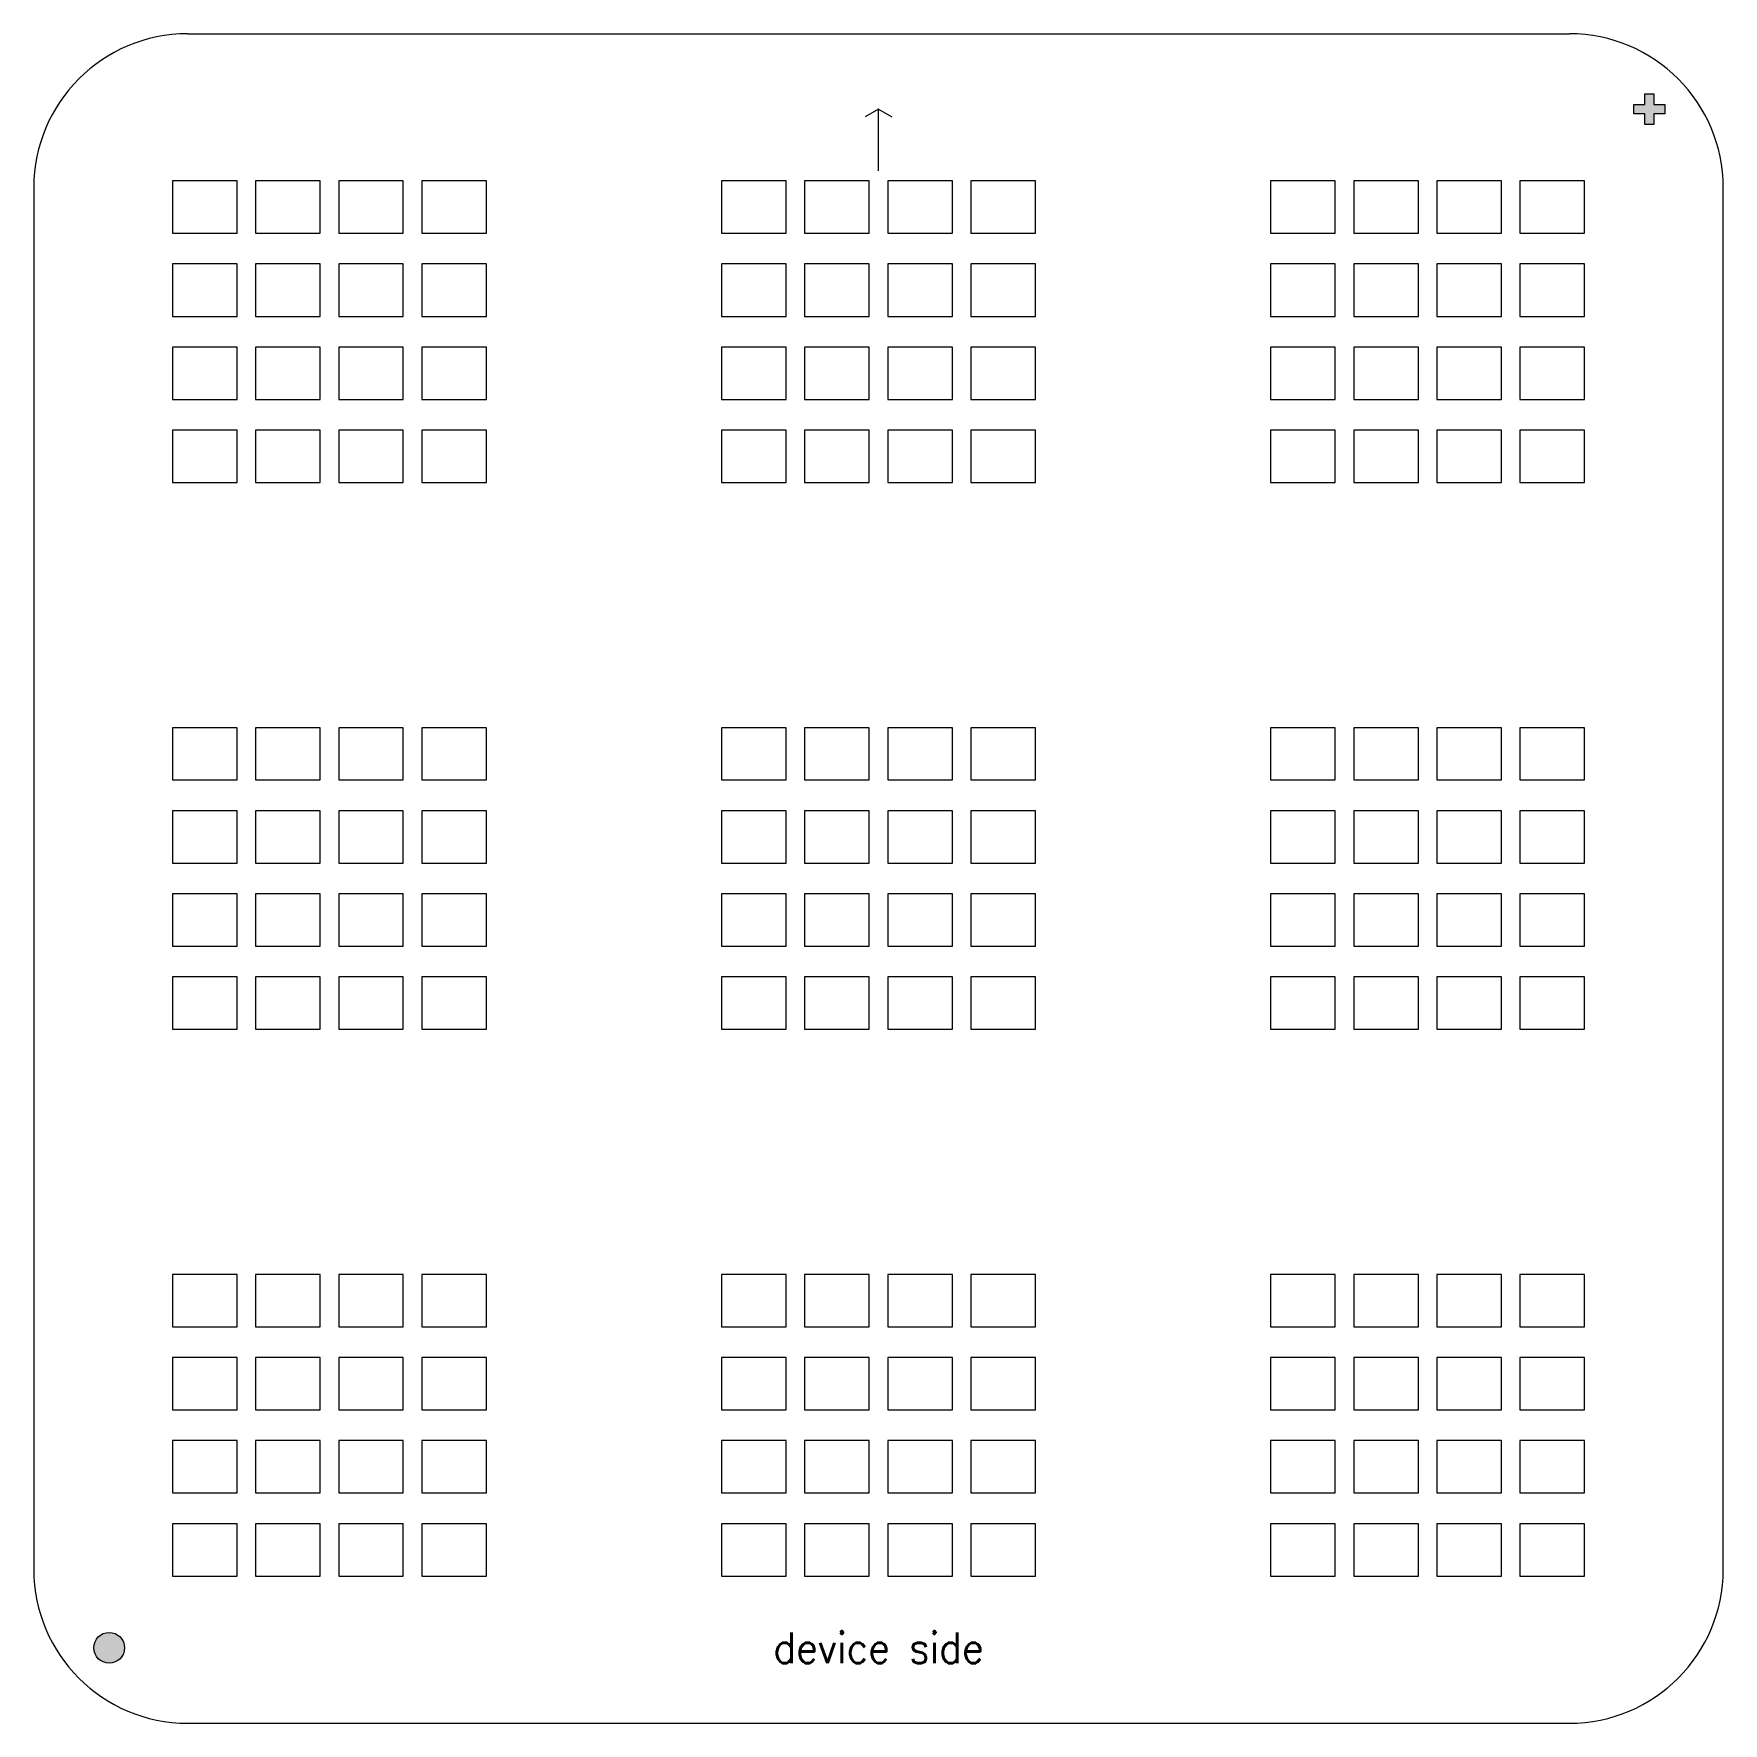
# Model space of a CAD drawing. Header units: millimetres. Extents: x -27.4 to 27.4, y -27.4 to 27.4.
import ezdxf
from ezdxf.enums import TextEntityAlignment as Align

# ---------------------------------------------------------------- set-up
doc = ezdxf.new("R2010")
doc.units = ezdxf.units.MM
doc.header["$MEASUREMENT"] = 0
doc.layers.add('cut', color=7, linetype='Continuous', lineweight=0)
doc.layers.add('engrave', color=160, linetype='Continuous', lineweight=18)
doc.styles.get("Standard").update_dxf_attribs({"font": 'standard'})

msp = doc.modelspace()

# ---------------------------------------------------------------- hatches: boundary and pattern name
at = {"layer": 'engrave'}
msp.add_hatch(color=256, dxfattribs=at).paths.add_polyline_path([(25.55, 24.85), (25.55, 25.15), (25.2, 25.15), (25.2, 25.5), (24.9, 25.5), (24.9, 25.15), (24.55, 25.15), (24.55, 24.85), (24.9, 24.85), (24.9, 24.5), (25.2, 24.5), (25.2, 24.85)], flags=0)
h = msp.add_hatch(color=256, dxfattribs=at)
edge = h.paths.add_edge_path(flags=0)
edge.add_arc((-25, -25), 0.5, 180, 360)
edge.add_arc((-25, -25), 0.5, 0, 180)

# ---------------------------------------------------------------- linework, layer by layer
at = {"layer": 'cut'}
for p, q in [((-22.45, 27.45), (22.45, 27.45)), ((-20.843, 22.668), (-22.942, 22.668)), ((-22.942, 22.668), (-22.942, 20.968)), ((-20.843, 20.968), (-20.843, 22.668)), ((-18.142, 22.668), (-20.243, 22.668)), ((-20.243, 22.668), (-20.243, 20.968)), ((-18.142, 20.968), (-18.142, 22.668)), ((-15.443, 22.668), (-17.542, 22.668)), ((-17.542, 22.668), (-17.542, 20.968)), ((-15.443, 20.968), (-15.443, 22.668)), ((-12.741, 22.668), (-14.84, 22.668)), ((-14.84, 22.668), (-14.84, 20.968)), ((-12.741, 20.968), (-12.741, 22.668)), ((-3, 22.668), (-5.099, 22.668)), ((-5.099, 22.668), (-5.099, 20.968)), ((-3, 20.968), (-3, 22.668)), ((-0.299, 22.668), (-2.4, 22.668)), ((-2.4, 22.668), (-2.4, 20.968)), ((-0.299, 20.968), (-0.299, 22.668)), ((2.4, 22.668), (0.301, 22.668)), ((0.301, 22.668), (0.301, 20.968)), ((2.4, 20.968), (2.4, 22.668)), ((5.101, 22.668), (3.002, 22.668)), ((3.002, 22.668), (3.002, 20.968)), ((5.101, 20.968), (5.101, 22.668)), ((14.842, 22.668), (12.743, 22.668)), ((12.743, 22.668), (12.743, 20.968)), ((14.842, 20.968), (14.842, 22.668)), ((17.543, 22.668), (15.442, 22.668)), ((15.442, 22.668), (15.442, 20.968)), ((17.543, 20.968), (17.543, 22.668)), ((20.242, 22.668), (18.143, 22.668)), ((18.143, 22.668), (18.143, 20.968)), ((20.242, 20.968), (20.242, 22.668)), ((22.944, 22.668), (20.845, 22.668)), ((20.845, 22.668), (20.845, 20.968)), ((22.944, 20.968), (22.944, 22.668)), ((-27.45, 22.45), (-27.45, -22.45)), ((27.45, -22.45), (27.45, 22.45)), ((-22.942, 20.968), (-20.843, 20.968)), ((-20.243, 20.968), (-18.142, 20.968)), ((-17.542, 20.968), (-15.443, 20.968)), ((-14.84, 20.968), (-12.741, 20.968)), ((-5.099, 20.968), (-3, 20.968)), ((-2.4, 20.968), (-0.299, 20.968)), ((0.301, 20.968), (2.4, 20.968)), ((3.002, 20.968), (5.101, 20.968)), ((12.743, 20.968), (14.842, 20.968)), ((15.442, 20.968), (17.543, 20.968)), ((18.143, 20.968), (20.242, 20.968)), ((20.845, 20.968), (22.944, 20.968)), ((-20.843, 19.969), (-22.942, 19.969)), ((-22.942, 19.969), (-22.942, 18.267)), ((-20.843, 18.267), (-20.843, 19.969)), ((-18.142, 19.969), (-20.243, 19.969)), ((-20.243, 19.969), (-20.243, 18.267)), ((-18.142, 18.267), (-18.142, 19.969)), ((-15.443, 19.969), (-17.542, 19.969)), ((-17.542, 19.969), (-17.542, 18.267)), ((-15.443, 18.267), (-15.443, 19.969)), ((-12.741, 19.969), (-14.84, 19.969)), ((-14.84, 19.969), (-14.84, 18.267)), ((-12.741, 18.267), (-12.741, 19.969)), ((-3, 19.969), (-5.099, 19.969)), ((-5.099, 19.969), (-5.099, 18.267)), ((-3, 18.267), (-3, 19.969)), ((-0.299, 19.969), (-2.4, 19.969)), ((-2.4, 19.969), (-2.4, 18.267)), ((-0.299, 18.267), (-0.299, 19.969)), ((2.4, 19.969), (0.301, 19.969)), ((0.301, 19.969), (0.301, 18.267)), ((2.4, 18.267), (2.4, 19.969)), ((5.101, 19.969), (3.002, 19.969)), ((3.002, 19.969), (3.002, 18.267)), ((5.101, 18.267), (5.101, 19.969)), ((14.842, 19.969), (12.743, 19.969)), ((12.743, 19.969), (12.743, 18.267)), ((14.842, 18.267), (14.842, 19.969)), ((17.543, 19.969), (15.442, 19.969)), ((15.442, 19.969), (15.442, 18.267)), ((17.543, 18.267), (17.543, 19.969)), ((20.242, 19.969), (18.143, 19.969)), ((18.143, 19.969), (18.143, 18.267)), ((20.242, 18.267), (20.242, 19.969)), ((22.944, 19.969), (20.845, 19.969)), ((20.845, 19.969), (20.845, 18.267)), ((22.944, 18.267), (22.944, 19.969)), ((-22.942, 18.267), (-20.843, 18.267)), ((-20.243, 18.267), (-18.142, 18.267)), ((-17.542, 18.267), (-15.443, 18.267)), ((-14.84, 18.267), (-12.741, 18.267)), ((-5.099, 18.267), (-3, 18.267)), ((-2.4, 18.267), (-0.299, 18.267)), ((0.301, 18.267), (2.4, 18.267)), ((3.002, 18.267), (5.101, 18.267)), ((12.743, 18.267), (14.842, 18.267)), ((15.442, 18.267), (17.543, 18.267)), ((18.143, 18.267), (20.242, 18.267)), ((20.845, 18.267), (22.944, 18.267)), ((-20.843, 17.268), (-22.942, 17.268)), ((-22.942, 17.268), (-22.942, 15.568)), ((-20.843, 15.568), (-20.843, 17.268)), ((-18.142, 17.268), (-20.243, 17.268)), ((-20.243, 17.268), (-20.243, 15.568)), ((-18.142, 15.568), (-18.142, 17.268)), ((-15.443, 17.268), (-17.542, 17.268)), ((-17.542, 17.268), (-17.542, 15.568)), ((-15.443, 15.568), (-15.443, 17.268)), ((-12.741, 17.268), (-14.84, 17.268)), ((-14.84, 17.268), (-14.84, 15.568)), ((-12.741, 15.568), (-12.741, 17.268)), ((-3, 17.268), (-5.099, 17.268)), ((-5.099, 17.268), (-5.099, 15.568)), ((-3, 15.568), (-3, 17.268)), ((-0.299, 17.268), (-2.4, 17.268)), ((-2.4, 17.268), (-2.4, 15.568)), ((-0.299, 15.568), (-0.299, 17.268)), ((2.4, 17.268), (0.301, 17.268)), ((0.301, 17.268), (0.301, 15.568)), ((2.4, 15.568), (2.4, 17.268)), ((5.101, 17.268), (3.002, 17.268)), ((3.002, 17.268), (3.002, 15.568)), ((5.101, 15.568), (5.101, 17.268)), ((14.842, 17.268), (12.743, 17.268)), ((12.743, 17.268), (12.743, 15.568)), ((14.842, 15.568), (14.842, 17.268)), ((17.543, 17.268), (15.442, 17.268)), ((15.442, 17.268), (15.442, 15.568)), ((17.543, 15.568), (17.543, 17.268)), ((20.242, 17.268), (18.143, 17.268)), ((18.143, 17.268), (18.143, 15.568)), ((20.242, 15.568), (20.242, 17.268)), ((22.944, 17.268), (20.845, 17.268)), ((20.845, 17.268), (20.845, 15.568)), ((22.944, 15.568), (22.944, 17.268)), ((-22.942, 15.568), (-20.843, 15.568)), ((-20.243, 15.568), (-18.142, 15.568)), ((-17.542, 15.568), (-15.443, 15.568)), ((-14.84, 15.568), (-12.741, 15.568)), ((-5.099, 15.568), (-3, 15.568)), ((-2.4, 15.568), (-0.299, 15.568)), ((0.301, 15.568), (2.4, 15.568)), ((3.002, 15.568), (5.101, 15.568)), ((12.743, 15.568), (14.842, 15.568)), ((15.442, 15.568), (17.543, 15.568)), ((18.143, 15.568), (20.242, 15.568)), ((20.845, 15.568), (22.944, 15.568)), ((-20.843, 14.569), (-22.942, 14.569)), ((-22.942, 14.569), (-22.942, 12.867)), ((-20.843, 12.867), (-20.843, 14.569)), ((-18.142, 14.569), (-20.243, 14.569)), ((-20.243, 14.569), (-20.243, 12.867)), ((-18.142, 12.867), (-18.142, 14.569)), ((-15.443, 14.569), (-17.542, 14.569)), ((-17.542, 14.569), (-17.542, 12.867)), ((-15.443, 12.867), (-15.443, 14.569)), ((-12.741, 14.569), (-14.84, 14.569)), ((-14.84, 14.569), (-14.84, 12.867)), ((-12.741, 12.867), (-12.741, 14.569)), ((-3, 14.569), (-5.099, 14.569)), ((-5.099, 14.569), (-5.099, 12.867)), ((-3, 12.867), (-3, 14.569)), ((-0.299, 14.569), (-2.4, 14.569)), ((-2.4, 14.569), (-2.4, 12.867)), ((-0.299, 12.867), (-0.299, 14.569)), ((2.4, 14.569), (0.301, 14.569)), ((0.301, 14.569), (0.301, 12.867)), ((2.4, 12.867), (2.4, 14.569)), ((5.101, 14.569), (3.002, 14.569)), ((3.002, 14.569), (3.002, 12.867)), ((5.101, 12.867), (5.101, 14.569)), ((14.842, 14.569), (12.743, 14.569)), ((12.743, 14.569), (12.743, 12.867)), ((14.842, 12.867), (14.842, 14.569)), ((17.543, 14.569), (15.442, 14.569)), ((15.442, 14.569), (15.442, 12.867)), ((17.543, 12.867), (17.543, 14.569)), ((20.242, 14.569), (18.143, 14.569)), ((18.143, 14.569), (18.143, 12.867)), ((20.242, 12.867), (20.242, 14.569)), ((22.944, 14.569), (20.845, 14.569)), ((20.845, 14.569), (20.845, 12.867)), ((22.944, 12.867), (22.944, 14.569)), ((-22.942, 12.867), (-20.843, 12.867)), ((-20.243, 12.867), (-18.142, 12.867)), ((-17.542, 12.867), (-15.443, 12.867)), ((-14.84, 12.867), (-12.741, 12.867)), ((-5.099, 12.867), (-3, 12.867)), ((-2.4, 12.867), (-0.299, 12.867)), ((0.301, 12.867), (2.4, 12.867)), ((3.002, 12.867), (5.101, 12.867)), ((12.743, 12.867), (14.842, 12.867)), ((15.442, 12.867), (17.543, 12.867)), ((18.143, 12.867), (20.242, 12.867)), ((20.845, 12.867), (22.944, 12.867)), ((-20.843, 4.9), (-22.942, 4.9)), ((-22.942, 4.9), (-22.942, 3.201)), ((-20.843, 3.201), (-20.843, 4.9)), ((-18.142, 4.9), (-20.243, 4.9)), ((-20.243, 4.9), (-20.243, 3.201)), ((-18.142, 3.201), (-18.142, 4.9)), ((-15.443, 4.9), (-17.542, 4.9)), ((-17.542, 4.9), (-17.542, 3.201)), ((-15.443, 3.201), (-15.443, 4.9)), ((-12.741, 4.9), (-14.84, 4.9)), ((-14.84, 4.9), (-14.84, 3.201)), ((-12.741, 3.201), (-12.741, 4.9)), ((-3, 4.9), (-5.099, 4.9)), ((-5.099, 4.9), (-5.099, 3.201)), ((-3, 3.201), (-3, 4.9)), ((-0.299, 4.9), (-2.4, 4.9)), ((-2.4, 4.9), (-2.4, 3.201)), ((-0.299, 3.201), (-0.299, 4.9)), ((2.4, 4.9), (0.301, 4.9)), ((0.301, 4.9), (0.301, 3.201)), ((2.4, 3.201), (2.4, 4.9)), ((5.101, 4.9), (3.002, 4.9)), ((3.002, 4.9), (3.002, 3.201)), ((5.101, 3.201), (5.101, 4.9)), ((14.842, 4.9), (12.743, 4.9)), ((12.743, 4.9), (12.743, 3.201)), ((14.842, 3.201), (14.842, 4.9)), ((17.543, 4.9), (15.442, 4.9)), ((15.442, 4.9), (15.442, 3.201)), ((17.543, 3.201), (17.543, 4.9)), ((20.242, 4.9), (18.143, 4.9)), ((18.143, 4.9), (18.143, 3.201)), ((20.242, 3.201), (20.242, 4.9)), ((22.944, 4.9), (20.845, 4.9)), ((20.845, 4.9), (20.845, 3.201)), ((22.944, 3.201), (22.944, 4.9)), ((-22.942, 3.201), (-20.843, 3.201)), ((-20.243, 3.201), (-18.142, 3.201)), ((-17.542, 3.201), (-15.443, 3.201)), ((-14.84, 3.201), (-12.741, 3.201)), ((-5.099, 3.201), (-3, 3.201)), ((-2.4, 3.201), (-0.299, 3.201)), ((0.301, 3.201), (2.4, 3.201)), ((3.002, 3.201), (5.101, 3.201)), ((12.743, 3.201), (14.842, 3.201)), ((15.442, 3.201), (17.543, 3.201)), ((18.143, 3.201), (20.242, 3.201)), ((20.845, 3.201), (22.944, 3.201)), ((-20.843, 2.201), (-22.942, 2.201)), ((-22.942, 2.201), (-22.942, 0.5)), ((-20.843, 0.5), (-20.843, 2.201)), ((-18.142, 2.201), (-20.243, 2.201)), ((-20.243, 2.201), (-20.243, 0.5)), ((-18.142, 0.5), (-18.142, 2.201)), ((-15.443, 2.201), (-17.542, 2.201)), ((-17.542, 2.201), (-17.542, 0.5)), ((-15.443, 0.5), (-15.443, 2.201)), ((-12.741, 2.201), (-14.84, 2.201)), ((-14.84, 2.201), (-14.84, 0.5)), ((-12.741, 0.5), (-12.741, 2.201)), ((-3, 2.201), (-5.099, 2.201)), ((-5.099, 2.201), (-5.099, 0.5)), ((-3, 0.5), (-3, 2.201)), ((-0.299, 2.201), (-2.4, 2.201)), ((-2.4, 2.201), (-2.4, 0.5)), ((-0.299, 0.5), (-0.299, 2.201)), ((2.4, 2.201), (0.301, 2.201)), ((0.301, 2.201), (0.301, 0.5)), ((2.4, 0.5), (2.4, 2.201)), ((5.101, 2.201), (3.002, 2.201)), ((3.002, 2.201), (3.002, 0.5)), ((5.101, 0.5), (5.101, 2.201)), ((14.842, 2.201), (12.743, 2.201)), ((12.743, 2.201), (12.743, 0.5)), ((14.842, 0.5), (14.842, 2.201)), ((17.543, 2.201), (15.442, 2.201)), ((15.442, 2.201), (15.442, 0.5)), ((17.543, 0.5), (17.543, 2.201)), ((20.242, 2.201), (18.143, 2.201)), ((18.143, 2.201), (18.143, 0.5)), ((20.242, 0.5), (20.242, 2.201)), ((22.944, 2.201), (20.845, 2.201)), ((20.845, 2.201), (20.845, 0.5)), ((22.944, 0.5), (22.944, 2.201)), ((-22.942, 0.5), (-20.843, 0.5)), ((-20.243, 0.5), (-18.142, 0.5)), ((-17.542, 0.5), (-15.443, 0.5)), ((-14.84, 0.5), (-12.741, 0.5)), ((-5.099, 0.5), (-3, 0.5)), ((-2.4, 0.5), (-0.299, 0.5)), ((0.301, 0.5), (2.4, 0.5)), ((3.002, 0.5), (5.101, 0.5)), ((12.743, 0.5), (14.842, 0.5)), ((15.442, 0.5), (17.543, 0.5)), ((18.143, 0.5), (20.242, 0.5)), ((20.845, 0.5), (22.944, 0.5)), ((-20.843, -0.5), (-22.942, -0.5)), ((-22.942, -0.5), (-22.942, -2.2)), ((-20.843, -2.2), (-20.843, -0.5)), ((-18.142, -0.5), (-20.243, -0.5)), ((-20.243, -0.5), (-20.243, -2.2)), ((-18.142, -2.2), (-18.142, -0.5)), ((-15.443, -0.5), (-17.542, -0.5)), ((-17.542, -0.5), (-17.542, -2.2)), ((-15.443, -2.2), (-15.443, -0.5)), ((-12.741, -0.5), (-14.84, -0.5)), ((-14.84, -0.5), (-14.84, -2.2)), ((-12.741, -2.2), (-12.741, -0.5)), ((-3, -0.5), (-5.099, -0.5)), ((-5.099, -0.5), (-5.099, -2.2)), ((-3, -2.2), (-3, -0.5)), ((-0.299, -0.5), (-2.4, -0.5)), ((-2.4, -0.5), (-2.4, -2.2)), ((-0.299, -2.2), (-0.299, -0.5)), ((2.4, -0.5), (0.301, -0.5)), ((0.301, -0.5), (0.301, -2.2)), ((2.4, -2.2), (2.4, -0.5)), ((5.101, -0.5), (3.002, -0.5)), ((3.002, -0.5), (3.002, -2.2)), ((5.101, -2.2), (5.101, -0.5)), ((14.842, -0.5), (12.743, -0.5)), ((12.743, -0.5), (12.743, -2.2)), ((14.842, -2.2), (14.842, -0.5)), ((17.543, -0.5), (15.442, -0.5)), ((15.442, -0.5), (15.442, -2.2)), ((17.543, -2.2), (17.543, -0.5)), ((20.242, -0.5), (18.143, -0.5)), ((18.143, -0.5), (18.143, -2.2)), ((20.242, -2.2), (20.242, -0.5)), ((22.944, -0.5), (20.845, -0.5)), ((20.845, -0.5), (20.845, -2.2)), ((22.944, -2.2), (22.944, -0.5)), ((-22.942, -2.2), (-20.843, -2.2)), ((-20.243, -2.2), (-18.142, -2.2)), ((-17.542, -2.2), (-15.443, -2.2)), ((-14.84, -2.2), (-12.741, -2.2)), ((-5.099, -2.2), (-3, -2.2)), ((-2.4, -2.2), (-0.299, -2.2)), ((0.301, -2.2), (2.4, -2.2)), ((3.002, -2.2), (5.101, -2.2)), ((12.743, -2.2), (14.842, -2.2)), ((15.442, -2.2), (17.543, -2.2)), ((18.143, -2.2), (20.242, -2.2)), ((20.845, -2.2), (22.944, -2.2)), ((-20.843, -3.199), (-22.942, -3.199)), ((-22.942, -3.199), (-22.942, -4.901)), ((-20.843, -4.901), (-20.843, -3.199)), ((-18.142, -3.199), (-20.243, -3.199)), ((-20.243, -3.199), (-20.243, -4.901)), ((-18.142, -4.901), (-18.142, -3.199)), ((-15.443, -3.199), (-17.542, -3.199)), ((-17.542, -3.199), (-17.542, -4.901)), ((-15.443, -4.901), (-15.443, -3.199)), ((-12.741, -3.199), (-14.84, -3.199)), ((-14.84, -3.199), (-14.84, -4.901)), ((-12.741, -4.901), (-12.741, -3.199)), ((-3, -3.199), (-5.099, -3.199)), ((-5.099, -3.199), (-5.099, -4.901)), ((-3, -4.901), (-3, -3.199)), ((-0.299, -3.199), (-2.4, -3.199)), ((-2.4, -3.199), (-2.4, -4.901)), ((-0.299, -4.901), (-0.299, -3.199)), ((2.4, -3.199), (0.301, -3.199)), ((0.301, -3.199), (0.301, -4.901)), ((2.4, -4.901), (2.4, -3.199)), ((5.101, -3.199), (3.002, -3.199)), ((3.002, -3.199), (3.002, -4.901)), ((5.101, -4.901), (5.101, -3.199)), ((14.842, -3.199), (12.743, -3.199)), ((12.743, -3.199), (12.743, -4.901)), ((14.842, -4.901), (14.842, -3.199)), ((17.543, -3.199), (15.442, -3.199)), ((15.442, -3.199), (15.442, -4.901)), ((17.543, -4.901), (17.543, -3.199)), ((20.242, -3.199), (18.143, -3.199)), ((18.143, -3.199), (18.143, -4.901)), ((20.242, -4.901), (20.242, -3.199)), ((22.944, -3.199), (20.845, -3.199)), ((20.845, -3.199), (20.845, -4.901)), ((22.944, -4.901), (22.944, -3.199)), ((-22.942, -4.901), (-20.843, -4.901)), ((-20.243, -4.901), (-18.142, -4.901)), ((-17.542, -4.901), (-15.443, -4.901)), ((-14.84, -4.901), (-12.741, -4.901)), ((-5.099, -4.901), (-3, -4.901)), ((-2.4, -4.901), (-0.299, -4.901)), ((0.301, -4.901), (2.4, -4.901)), ((3.002, -4.901), (5.101, -4.901)), ((12.743, -4.901), (14.842, -4.901)), ((15.442, -4.901), (17.543, -4.901)), ((18.143, -4.901), (20.242, -4.901)), ((20.845, -4.901), (22.944, -4.901)), ((-20.843, -12.867), (-22.942, -12.867)), ((-22.942, -12.867), (-22.942, -14.567)), ((-20.843, -14.567), (-20.843, -12.867)), ((-18.142, -12.867), (-20.243, -12.867)), ((-20.243, -12.867), (-20.243, -14.567)), ((-18.142, -14.567), (-18.142, -12.867)), ((-15.443, -12.867), (-17.542, -12.867)), ((-17.542, -12.867), (-17.542, -14.567)), ((-15.443, -14.567), (-15.443, -12.867)), ((-12.741, -12.867), (-14.84, -12.867)), ((-14.84, -12.867), (-14.84, -14.567)), ((-12.741, -14.567), (-12.741, -12.867)), ((-3, -12.867), (-5.099, -12.867)), ((-5.099, -12.867), (-5.099, -14.567)), ((-3, -14.567), (-3, -12.867)), ((-0.299, -12.867), (-2.4, -12.867)), ((-2.4, -12.867), (-2.4, -14.567)), ((-0.299, -14.567), (-0.299, -12.867)), ((2.4, -12.867), (0.301, -12.867)), ((0.301, -12.867), (0.301, -14.567)), ((2.4, -14.567), (2.4, -12.867)), ((5.101, -12.867), (3.002, -12.867)), ((3.002, -12.867), (3.002, -14.567)), ((5.101, -14.567), (5.101, -12.867)), ((14.842, -12.867), (12.743, -12.867)), ((12.743, -12.867), (12.743, -14.567)), ((14.842, -14.567), (14.842, -12.867)), ((17.543, -12.867), (15.442, -12.867)), ((15.442, -12.867), (15.442, -14.567)), ((17.543, -14.567), (17.543, -12.867)), ((20.242, -12.867), (18.143, -12.867)), ((18.143, -12.867), (18.143, -14.567)), ((20.242, -14.567), (20.242, -12.867)), ((22.944, -12.867), (20.845, -12.867)), ((20.845, -12.867), (20.845, -14.567)), ((22.944, -14.567), (22.944, -12.867)), ((-22.942, -14.567), (-20.843, -14.567)), ((-20.243, -14.567), (-18.142, -14.567)), ((-17.542, -14.567), (-15.443, -14.567)), ((-14.84, -14.567), (-12.741, -14.567)), ((-5.099, -14.567), (-3, -14.567)), ((-2.4, -14.567), (-0.299, -14.567)), ((0.301, -14.567), (2.4, -14.567)), ((3.002, -14.567), (5.101, -14.567)), ((12.743, -14.567), (14.842, -14.567)), ((15.442, -14.567), (17.543, -14.567)), ((18.143, -14.567), (20.242, -14.567)), ((20.845, -14.567), (22.944, -14.567)), ((-20.843, -15.566), (-22.942, -15.566)), ((-22.942, -15.566), (-22.942, -17.268)), ((-20.843, -17.268), (-20.843, -15.566)), ((-18.142, -15.566), (-20.243, -15.566)), ((-20.243, -15.566), (-20.243, -17.268)), ((-18.142, -17.268), (-18.142, -15.566)), ((-15.443, -15.566), (-17.542, -15.566)), ((-17.542, -15.566), (-17.542, -17.268)), ((-15.443, -17.268), (-15.443, -15.566)), ((-12.741, -15.566), (-14.84, -15.566)), ((-14.84, -15.566), (-14.84, -17.268)), ((-12.741, -17.268), (-12.741, -15.566)), ((-3, -15.566), (-5.099, -15.566)), ((-5.099, -15.566), (-5.099, -17.268)), ((-3, -17.268), (-3, -15.566)), ((-0.299, -15.566), (-2.4, -15.566)), ((-2.4, -15.566), (-2.4, -17.268)), ((-0.299, -17.268), (-0.299, -15.566)), ((2.4, -15.566), (0.301, -15.566)), ((0.301, -15.566), (0.301, -17.268)), ((2.4, -17.268), (2.4, -15.566)), ((5.101, -15.566), (3.002, -15.566)), ((3.002, -15.566), (3.002, -17.268)), ((5.101, -17.268), (5.101, -15.566)), ((14.842, -15.566), (12.743, -15.566)), ((12.743, -15.566), (12.743, -17.268)), ((14.842, -17.268), (14.842, -15.566)), ((17.543, -15.566), (15.442, -15.566)), ((15.442, -15.566), (15.442, -17.268)), ((17.543, -17.268), (17.543, -15.566)), ((20.242, -15.566), (18.143, -15.566)), ((18.143, -15.566), (18.143, -17.268)), ((20.242, -17.268), (20.242, -15.566)), ((22.944, -15.566), (20.845, -15.566)), ((20.845, -15.566), (20.845, -17.268)), ((22.944, -17.268), (22.944, -15.566)), ((-22.942, -17.268), (-20.843, -17.268)), ((-20.243, -17.268), (-18.142, -17.268)), ((-17.542, -17.268), (-15.443, -17.268)), ((-14.84, -17.268), (-12.741, -17.268)), ((-5.099, -17.268), (-3, -17.268)), ((-2.4, -17.268), (-0.299, -17.268)), ((0.301, -17.268), (2.4, -17.268)), ((3.002, -17.268), (5.101, -17.268)), ((12.743, -17.268), (14.842, -17.268)), ((15.442, -17.268), (17.543, -17.268)), ((18.143, -17.268), (20.242, -17.268)), ((20.845, -17.268), (22.944, -17.268)), ((-20.843, -18.267), (-22.942, -18.267)), ((-22.942, -18.267), (-22.942, -19.967)), ((-20.843, -19.967), (-20.843, -18.267)), ((-18.142, -18.267), (-20.243, -18.267)), ((-20.243, -18.267), (-20.243, -19.967)), ((-18.142, -19.967), (-18.142, -18.267)), ((-15.443, -18.267), (-17.542, -18.267)), ((-17.542, -18.267), (-17.542, -19.967)), ((-15.443, -19.967), (-15.443, -18.267)), ((-12.741, -18.267), (-14.84, -18.267)), ((-14.84, -18.267), (-14.84, -19.967)), ((-12.741, -19.967), (-12.741, -18.267)), ((-3, -18.267), (-5.099, -18.267)), ((-5.099, -18.267), (-5.099, -19.967)), ((-3, -19.967), (-3, -18.267)), ((-0.299, -18.267), (-2.4, -18.267)), ((-2.4, -18.267), (-2.4, -19.967)), ((-0.299, -19.967), (-0.299, -18.267)), ((2.4, -18.267), (0.301, -18.267)), ((0.301, -18.267), (0.301, -19.967)), ((2.4, -19.967), (2.4, -18.267)), ((5.101, -18.267), (3.002, -18.267)), ((3.002, -18.267), (3.002, -19.967)), ((5.101, -19.967), (5.101, -18.267)), ((14.842, -18.267), (12.743, -18.267)), ((12.743, -18.267), (12.743, -19.967)), ((14.842, -19.967), (14.842, -18.267)), ((17.543, -18.267), (15.442, -18.267)), ((15.442, -18.267), (15.442, -19.967)), ((17.543, -19.967), (17.543, -18.267)), ((20.242, -18.267), (18.143, -18.267)), ((18.143, -18.267), (18.143, -19.967)), ((20.242, -19.967), (20.242, -18.267)), ((22.944, -18.267), (20.845, -18.267)), ((20.845, -18.267), (20.845, -19.967)), ((22.944, -19.967), (22.944, -18.267)), ((-22.942, -19.967), (-20.843, -19.967)), ((-20.243, -19.967), (-18.142, -19.967)), ((-17.542, -19.967), (-15.443, -19.967)), ((-14.84, -19.967), (-12.741, -19.967)), ((-5.099, -19.967), (-3, -19.967)), ((-2.4, -19.967), (-0.299, -19.967)), ((0.301, -19.967), (2.4, -19.967)), ((3.002, -19.967), (5.101, -19.967)), ((12.743, -19.967), (14.842, -19.967)), ((15.442, -19.967), (17.543, -19.967)), ((18.143, -19.967), (20.242, -19.967)), ((20.845, -19.967), (22.944, -19.967)), ((-20.843, -20.966), (-22.942, -20.966)), ((-22.942, -20.966), (-22.942, -22.668)), ((-20.843, -22.668), (-20.843, -20.966)), ((-18.142, -20.966), (-20.243, -20.966)), ((-20.243, -20.966), (-20.243, -22.668)), ((-18.142, -22.668), (-18.142, -20.966)), ((-15.443, -20.966), (-17.542, -20.966)), ((-17.542, -20.966), (-17.542, -22.668)), ((-15.443, -22.668), (-15.443, -20.966)), ((-12.741, -20.966), (-14.84, -20.966)), ((-14.84, -20.966), (-14.84, -22.668)), ((-12.741, -22.668), (-12.741, -20.966)), ((-3, -20.966), (-5.099, -20.966)), ((-5.099, -20.966), (-5.099, -22.668)), ((-3, -22.668), (-3, -20.966)), ((-0.299, -20.966), (-2.4, -20.966)), ((-2.4, -20.966), (-2.4, -22.668)), ((-0.299, -22.668), (-0.299, -20.966)), ((2.4, -20.966), (0.301, -20.966)), ((0.301, -20.966), (0.301, -22.668)), ((2.4, -22.668), (2.4, -20.966)), ((5.101, -20.966), (3.002, -20.966)), ((3.002, -20.966), (3.002, -22.668)), ((5.101, -22.668), (5.101, -20.966)), ((14.842, -20.966), (12.743, -20.966)), ((12.743, -20.966), (12.743, -22.668)), ((14.842, -22.668), (14.842, -20.966)), ((17.543, -20.966), (15.442, -20.966)), ((15.442, -20.966), (15.442, -22.668)), ((17.543, -22.668), (17.543, -20.966)), ((20.242, -20.966), (18.143, -20.966)), ((18.143, -20.966), (18.143, -22.668)), ((20.242, -22.668), (20.242, -20.966)), ((22.944, -20.966), (20.845, -20.966)), ((20.845, -20.966), (20.845, -22.668)), ((22.944, -22.668), (22.944, -20.966)), ((-22.942, -22.668), (-20.843, -22.668)), ((-20.243, -22.668), (-18.142, -22.668)), ((-17.542, -22.668), (-15.443, -22.668)), ((-14.84, -22.668), (-12.741, -22.668)), ((-5.099, -22.668), (-3, -22.668)), ((-2.4, -22.668), (-0.299, -22.668)), ((0.301, -22.668), (2.4, -22.668)), ((3.002, -22.668), (5.101, -22.668)), ((12.743, -22.668), (14.842, -22.668)), ((15.442, -22.668), (17.543, -22.668)), ((18.143, -22.668), (20.242, -22.668)), ((20.845, -22.668), (22.944, -22.668)), ((-22.45, -27.45), (22.45, -27.45))]:
    msp.add_line(p, q, dxfattribs=at)
for centre, start, end in [((-22.45, 22.45), 90, 180), ((22.45, 22.45), 0, 90), ((-22.45, -22.45), 180, 270), ((22.45, -22.45), 270, 0)]:
    msp.add_arc(centre, 5, start, end, dxfattribs=at)
at = {"layer": 'engrave'}
for p, q in [((24.9, 25.15), (24.9, 25.5)), ((24.9, 25.5), (25.2, 25.5)), ((25.2, 25.5), (25.2, 25.15)), ((0, 25), (-0.433, 24.75)), ((0, 25), (0.433, 24.75)), ((0, 23), (0, 25)), ((24.55, 24.85), (24.55, 25.15)), ((24.55, 25.15), (24.9, 25.15)), ((24.9, 24.85), (24.55, 24.85)), ((24.9, 24.5), (24.9, 24.85)), ((25.2, 25.15), (25.55, 25.15)), ((25.55, 24.85), (25.2, 24.85)), ((25.2, 24.85), (25.2, 24.5)), ((25.55, 25.15), (25.55, 24.85)), ((25.2, 24.5), (24.9, 24.5))]:
    msp.add_line(p, q, dxfattribs=at)
msp.add_circle((-25, -25), 0.5, dxfattribs=at)

# ---------------------------------------------------------------- texts
msp.add_text('device side', height=1, dxfattribs=at).set_placement((0, -25.5), align=Align.CENTER)

doc.saveas('drawing.dxf')
